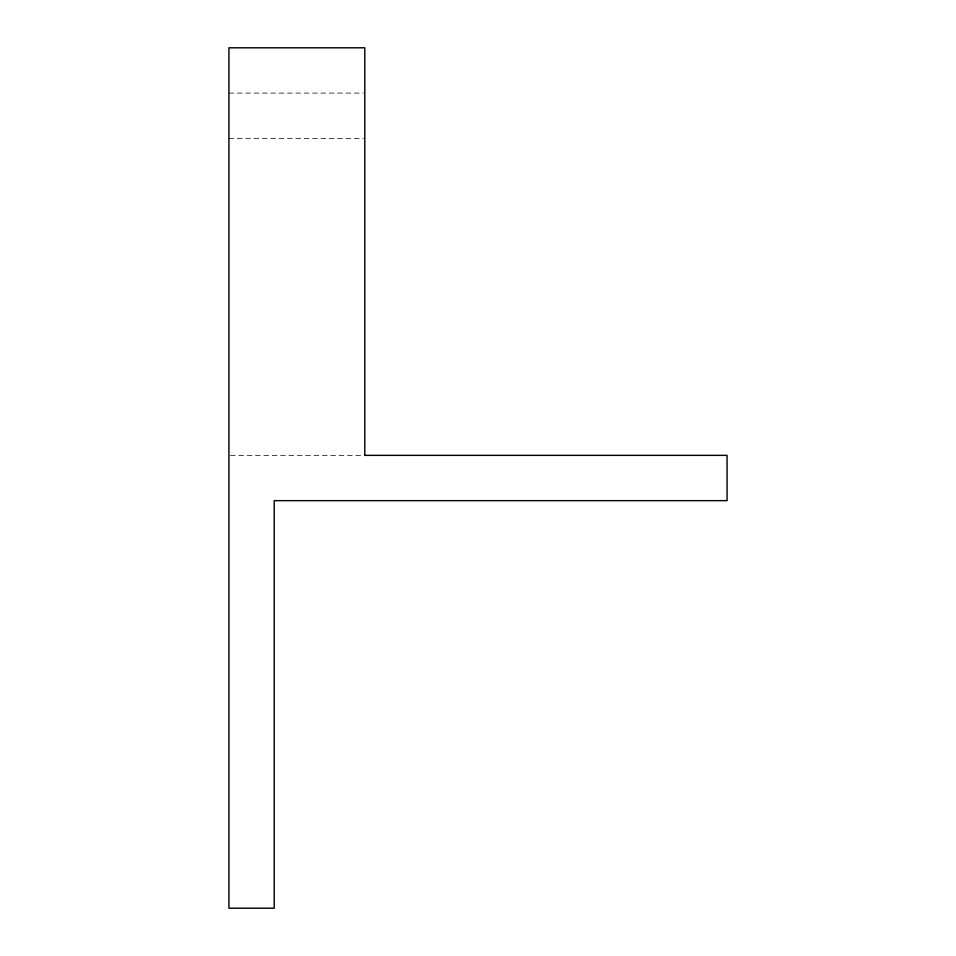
<?xml version="1.0" encoding="UTF-8"?>
<svg xmlns="http://www.w3.org/2000/svg" width="956" height="956" viewBox="0 0 956 956"><rect width="100%" height="100%" fill="white"/><g stroke="black" fill="none" stroke-linecap="round" stroke-linejoin="round"><path stroke-width="0.72" stroke-dasharray="4.78 3.58" d="M228.938 93.079L363.292 93.079M228.938 138.369L363.292 138.369M230.432 455.355L363.292 455.355"/><path stroke-width="1.43" d="M364.654 455.355L727.062 455.355L727.062 500.645L274.217 500.645L274.217 908.2L228.938 908.2L228.938 47.8L364.786 47.8L364.786 455.355"/></g></svg>
